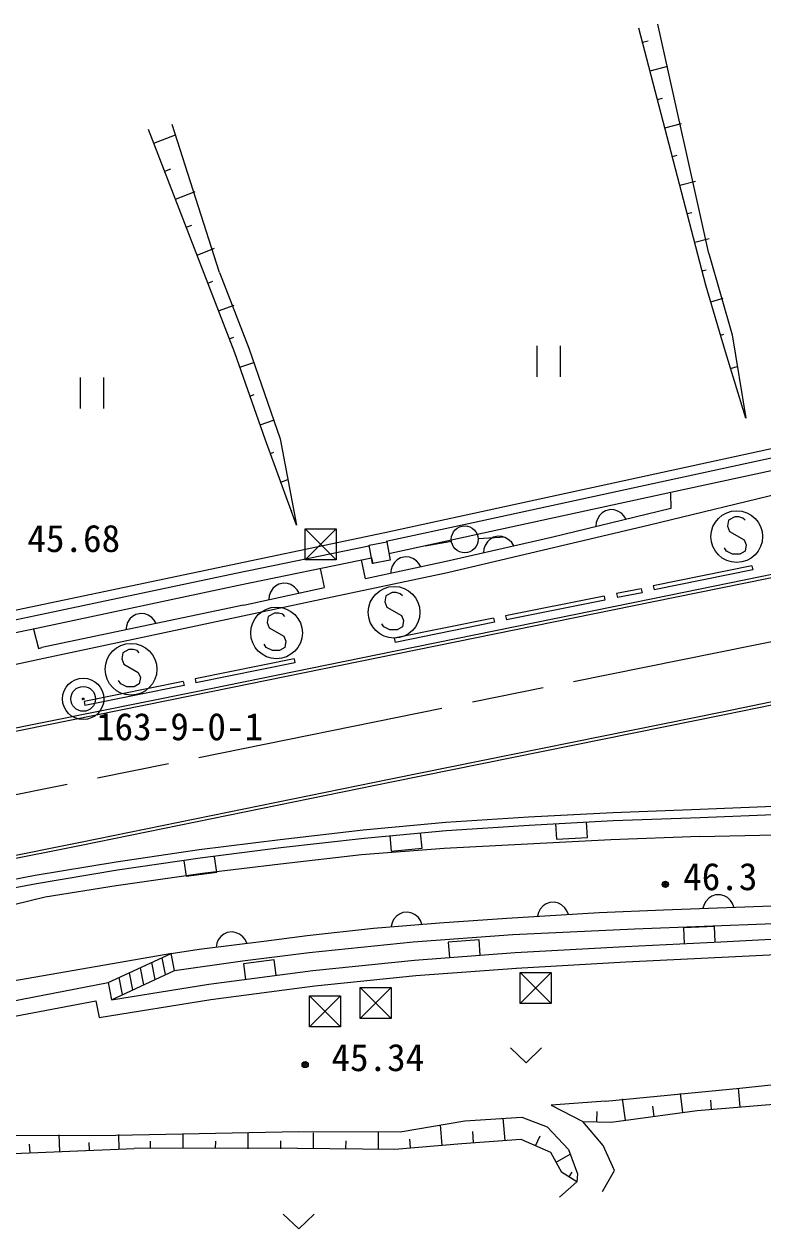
# Model space of a CAD drawing. Units: millimetres, scale not verified. Extents: x 40000 to 680000, y 20000 to 380000.
# Drawn here: x 185093 to 220828, y 270322 to 328610 of the extents above; entities that cross this region are included whole.
import ezdxf
from ezdxf.enums import TextEntityAlignment as Align

# ---------------------------------------------------------------- set-up
doc = ezdxf.new("R2010")
doc.units = ezdxf.units.MM
doc.header["$LTSCALE"] = 1000
doc.linetypes.add('CHAIN', pattern=[18.5, 12, -1.5, 3.5, -1.5])
for name, color, linetype, lineweight in [('M-BGD', 7, 'Continuous', 13), ('M-BGD-EXST', 7, 'Continuous', 13), ('M-BMK', 2, 'CHAIN', 13), ('M-BMK-SRVR', 3, 'Continuous', 13), ('M-STR-STRC', 7, 'Continuous', 13)]:
    doc.layers.add(name, color=color, linetype=linetype, lineweight=lineweight)
doc.styles.add('ＭＳ ゴシック', font='')
doc.styles.get('ＭＳ ゴシック').set_extended_font_data('MS Gothic')

msp = doc.modelspace()

# ---------------------------------------------------------------- linework, layer by layer
at = {"layer": 'M-BGD'}
for p, q in [((218068, 315986), (214828, 328420)), ((218213, 317515), (215749, 328610)), ((215008, 327729), (215277, 327799)), ((215368, 326347), (216235, 326573)), ((215728, 324966), (215979, 325031)), ((195281, 312702), (191113, 323518)), ((194541, 316597), (192248, 323753)), ((216088, 323584), (216897, 323795)), ((191373, 322842), (192422, 323246)), ((216448, 322203), (216682, 322264)), ((191894, 321490), (192194, 321606)), ((216808, 320821), (217560, 321017)), ((192415, 320138), (193365, 320504)), ((217168, 319440), (217385, 319496)), ((192936, 318786), (193206, 318890)), ((193457, 317434), (194308, 317762)), ((217528, 318058), (218222, 318239)), ((218213, 317515), (219337, 313569)), ((194541, 316597), (195962, 312924)), ((217888, 316677), (218087, 316729)), ((193978, 316082), (194218, 316175)), ((219020, 312752), (218068, 315986)), ((218306, 315178), (218910, 315356)), ((194499, 314730), (195250, 315020)), ((218782, 313561), (218938, 313607)), ((195020, 313378), (195231, 313459)), ((209897, 313040), (209897, 311540)), ((211037, 311540), (211037, 313040)), ((219337, 313569), (219996, 309540)), ((196749, 308528), (195281, 312702)), ((195962, 312924), (197475, 308548)), ((219996, 309540), (219020, 312752)), ((195525, 312006), (196204, 312245)), ((219264, 311949), (219585, 312047)), ((187804, 311509), (187804, 310009)), ((188944, 310009), (188944, 311509)), ((236064, 311272), (202549, 304003)), ((196015, 310615), (196216, 310686)), ((219752, 310343), (219784, 310353)), ((196504, 309224), (197163, 309456)), ((198276, 304365), (196749, 308528)), ((197475, 308548), (198276, 304365)), ((197004, 307834), (197174, 307897)), ((223411, 308080), (216249, 306529)), ((223538, 307494), (216377, 305943)), ((215345, 304385), (224994, 306730)), ((197513, 306447), (197854, 306572)), ((216249, 306529), (206818, 304483)), ((216377, 305943), (206945, 303897)), ((216353, 305918), (216368, 305182)), ((198022, 305059), (198056, 305072)), ((216368, 305182), (210595, 303778)), ((213055, 304963), (212931, 304840)), ((213216, 305064), (213055, 304963)), ((213449, 305121), (213216, 305064)), ((213638, 305105), (213449, 305121)), ((213805, 305053), (213638, 305105)), ((213986, 304942), (213805, 305053)), ((214109, 304818), (213986, 304942)), ((206818, 304483), (202602, 303572)), ((205572, 302080), (215345, 304385)), ((212768, 304492), (212753, 304303)), ((212820, 304659), (212768, 304492)), ((212931, 304840), (212820, 304659)), ((214210, 304657), (214109, 304818)), ((202549, 304003), (177316, 298691)), ((198688, 302699), (198688, 304199)), ((198688, 304199), (200188, 304199)), ((198688, 302699), (200188, 304199)), ((198688, 304199), (200188, 302699)), ((200188, 304199), (200188, 302699)), ((206945, 303897), (202729, 302985)), ((210595, 303778), (205502, 302611)), ((207056, 303725), (208354, 303806)), ((207628, 303683), (207502, 303562)), ((207791, 303782), (207628, 303683)), ((208024, 303836), (207791, 303782)), ((208213, 303817), (208024, 303836)), ((208380, 303763), (208213, 303817)), ((208559, 303650), (208380, 303763)), ((201769, 303354), (195341, 302029)), ((201778, 303398), (202633, 303561)), ((201947, 302513), (201778, 303398)), ((202633, 303561), (202802, 302677)), ((205767, 303575), (204485, 303355)), ((207335, 303216), (207317, 303027)), ((207390, 303382), (207335, 303216)), ((207502, 303562), (207390, 303382)), ((208681, 303524), (208559, 303650)), ((208779, 303362), (208681, 303524)), ((201890, 302767), (195464, 301442)), ((200188, 302699), (198688, 302699)), ((201607, 301771), (201420, 302691)), ((205502, 302611), (201608, 301774)), ((201892, 302785), (201966, 302504)), ((202802, 302677), (201947, 302513)), ((203014, 302567), (202899, 302389)), ((203142, 302687), (203014, 302567)), ((203305, 302783), (203142, 302687)), ((203540, 302834), (203305, 302783)), ((203728, 302813), (203540, 302834)), ((203894, 302757), (203728, 302813)), ((204072, 302641), (203894, 302757)), ((204192, 302514), (204072, 302641)), ((215506, 300821), (225002, 302761)), ((215536, 300674), (225032, 302614)), ((195341, 302029), (185647, 299978)), ((199419, 302278), (199615, 301366)), ((199461, 300783), (205572, 302080)), ((202842, 302223), (202822, 302035)), ((202899, 302389), (202842, 302223)), ((204288, 302350), (204192, 302514)), ((195464, 301442), (185770, 299391)), ((197249, 301420), (197121, 301301)), ((197412, 301517), (197249, 301420)), ((197647, 301567), (197412, 301517)), ((197836, 301546), (197647, 301567)), ((198001, 301490), (197836, 301546)), ((198179, 301375), (198001, 301490)), ((198299, 301247), (198179, 301375)), ((186040, 297930), (199461, 300783)), ((195705, 300505), (199619, 301346)), ((196950, 300957), (196929, 300768)), ((197006, 301122), (196950, 300957)), ((197121, 301301), (197006, 301122)), ((198395, 301083), (198299, 301247)), ((203053, 298283), (215506, 300821)), ((195705, 300505), (185951, 298457)), ((203083, 298136), (215536, 300674)), ((185647, 299978), (181960, 299221)), ((190096, 299655), (190039, 299490)), ((190211, 299833), (190096, 299655)), ((190339, 299952), (190211, 299833)), ((190503, 300048), (190339, 299952)), ((190738, 300098), (190503, 300048)), ((190926, 300076), (190738, 300098)), ((191092, 300019), (190926, 300076)), ((191270, 299904), (191092, 300019)), ((191389, 299775), (191270, 299904)), ((191485, 299612), (191389, 299775)), ((185770, 299391), (182084, 298634)), ((185545, 299341), (185797, 298408)), ((190039, 299490), (190017, 299301)), ((185797, 298408), (185951, 298457)), ((218935, 295358), (236872, 299017)), ((218965, 295211), (236902, 298870)), ((176324, 295847), (186040, 297930)), ((193248, 296293), (203053, 298283)), ((193277, 296146), (203083, 298136)), ((178023, 293209), (193248, 296293)), ((178053, 293062), (193277, 296146)), ((202828, 292099), (218935, 295358)), ((202858, 291952), (218965, 295211)), ((187817, 289036), (202828, 292099)), ((187847, 288889), (202858, 291952)), ((217786, 290627), (224816, 290906)), ((209491, 290253), (213565, 290475)), ((213565, 290475), (217786, 290627)), ((217801, 290227), (225381, 290528)), ((201496, 289631), (205485, 290000)), ((205485, 290000), (209491, 290253)), ((205516, 289601), (209515, 289853)), ((209515, 289853), (213583, 290076)), ((210800, 289924), (210841, 289175)), ((212339, 289257), (212298, 290005)), ((213583, 290076), (217801, 290227)), ((193562, 288677), (197472, 289166)), ((197472, 289166), (201496, 289631)), ((197519, 288769), (201537, 289233)), ((201537, 289233), (205516, 289601)), ((202780, 289348), (202849, 288601)), ((204342, 288739), (204273, 289486)), ((213473, 289146), (205407, 288726)), ((210841, 289175), (212339, 289257)), ((217777, 289299), (213473, 289146)), ((217777, 289299), (224901, 289469)), ((168772, 285197), (187817, 289036)), ((168801, 285050), (187847, 288889)), ((189551, 288083), (193562, 288677)), ((193616, 288281), (197519, 288769)), ((205407, 288726), (201420, 288414)), ((202849, 288601), (204342, 288739)), ((185624, 287431), (189551, 288083)), ((189613, 287688), (193616, 288281)), ((192823, 288127), (192925, 287384)), ((197494, 287964), (193729, 287523)), ((194411, 287587), (194309, 288330)), ((201420, 288414), (197494, 287964)), ((182492, 286826), (185624, 287431)), ((185695, 287037), (189613, 287688)), ((193729, 287523), (189545, 286921)), ((192925, 287384), (194411, 287587)), ((182573, 286434), (185695, 287037)), ((189545, 286921), (186113, 286373)), ((186113, 286373), (167900, 281909)), ((218212, 286322), (218068, 286167)), ((218359, 286417), (218212, 286322)), ((218537, 286484), (218359, 286417)), ((218777, 286492), (218537, 286484)), ((218959, 286439), (218777, 286492)), ((219112, 286354), (218959, 286439)), ((219267, 286210), (219112, 286354)), ((219362, 286063), (219267, 286210)), ((203420, 285625), (203246, 285551)), ((203660, 285645), (203420, 285625)), ((203844, 285600), (203660, 285645)), ((208435, 285358), (212913, 285630)), ((209974, 285632), (209925, 285449)), ((210055, 285787), (209974, 285632)), ((210196, 285946), (210055, 285787)), ((210340, 286045), (210196, 285946)), ((210516, 286116), (210340, 286045)), ((210755, 286131), (210516, 286116)), ((210939, 286082), (210755, 286131)), ((211094, 286001), (210939, 286082)), ((211253, 285860), (211094, 286001)), ((211352, 285716), (211253, 285860)), ((211422, 285540), (211352, 285716)), ((212913, 285630), (216026, 285764)), ((216026, 285764), (225033, 286085)), ((217983, 286014), (217930, 285832)), ((218068, 286167), (217983, 286014)), ((219429, 285885), (219362, 286063)), ((201991, 284877), (205191, 285137)), ((202889, 285131), (202843, 284946)), ((202966, 285287), (202889, 285131)), ((203104, 285449), (202966, 285287)), ((203246, 285551), (203104, 285449)), ((204001, 285522), (203844, 285600)), ((204162, 285385), (204001, 285522)), ((204264, 285243), (204162, 285385)), ((204339, 285068), (204264, 285243)), ((205191, 285137), (208435, 285358)), ((214613, 284845), (221364, 285102)), ((194613, 284469), (194483, 284302)), ((194751, 284578), (194613, 284469)), ((194922, 284660), (194751, 284578)), ((195160, 284690), (194922, 284660)), ((195346, 284653), (195160, 284690)), ((195506, 284583), (195346, 284653)), ((195674, 284453), (195506, 284583)), ((195782, 284316), (195674, 284453)), ((196686, 284249), (198788, 284512)), ((198788, 284512), (201991, 284877)), ((203904, 284211), (208735, 284561)), ((208735, 284561), (214613, 284845)), ((218488, 284955), (216990, 284881)), ((216990, 284881), (217027, 284132)), ((218525, 284206), (218488, 284955)), ((218800, 284215), (225659, 284565)), ((193555, 283851), (196686, 284249)), ((194413, 284141), (194376, 283955)), ((194483, 284302), (194413, 284141)), ((195864, 284145), (195782, 284316)), ((198879, 283702), (203904, 284211)), ((207104, 284312), (205608, 284201)), ((205608, 284201), (205664, 283453)), ((207160, 283564), (207104, 284312)), ((208846, 283690), (214160, 283991)), ((214160, 283991), (218800, 284215)), ((192242, 283642), (168369, 279496)), ((189159, 282239), (192205, 283638)), ((191939, 282627), (191772, 283439)), ((192205, 283638), (193555, 283851)), ((192371, 282828), (192205, 283638)), ((192371, 282828), (195653, 283299)), ((195653, 283299), (198879, 283702)), ((197190, 283334), (195703, 283140)), ((197288, 282591), (197190, 283334)), ((199064, 282823), (203977, 283327)), ((203977, 283327), (208846, 283690)), ((214200, 283242), (218838, 283466)), ((218838, 283466), (225108, 283786)), ((189320, 281409), (192371, 282828)), ((190357, 281891), (190189, 282712)), ((190886, 282137), (190719, 282955)), ((191431, 282390), (191264, 283205)), ((194024, 282164), (199064, 282823)), ((195703, 283140), (195800, 282396)), ((204044, 282580), (208902, 282942)), ((208888, 282941), (214200, 283242)), ((209082, 281224), (209082, 282724)), ((209082, 282724), (210582, 282724)), ((209082, 281224), (210582, 282724)), ((209082, 282724), (210582, 281224)), ((210582, 282724), (210582, 281224)), ((183904, 281231), (189159, 282239)), ((189159, 282239), (189320, 281409)), ((189320, 281409), (194024, 282164)), ((189857, 281659), (189689, 282482)), ((199150, 282078), (204044, 282580)), ((194132, 281422), (199150, 282078)), ((198893, 280105), (198893, 281605)), ((198893, 281605), (200393, 281605)), ((198893, 280105), (200393, 281605)), ((198893, 281605), (200393, 280105)), ((200393, 281605), (200393, 280105)), ((201350, 280506), (201350, 282006)), ((201350, 282006), (202850, 282006)), ((201350, 280506), (202850, 282006)), ((201350, 282006), (202850, 280506)), ((202850, 282006), (202850, 280506)), ((184054, 280496), (188565, 281361)), ((188565, 281361), (188722, 280553)), ((188722, 280553), (194132, 281422)), ((210582, 281224), (209082, 281224)), ((202850, 280506), (201350, 280506)), ((200393, 280105), (198893, 280105)), ((208625, 279081), (209375, 278361)), ((209375, 278361), (210125, 279081)), ((219720, 277132), (225394, 277756)), ((213220, 276502), (219720, 277132)), ((216961, 275953), (216837, 276872)), ((219722, 276223), (219645, 277125)), ((213220, 276502), (210582, 276308)), ((210582, 276308), (212114, 275525)), ((214179, 275577), (214038, 276619)), ((217656, 276046), (225918, 276752)), ((218345, 276105), (218307, 276553)), ((206406, 275554), (209171, 275735)), ((209171, 275735), (210386, 275253)), ((212799, 275504), (212814, 276007)), ((213483, 275483), (217656, 276046)), ((215570, 275765), (215504, 276255)), ((203279, 275014), (206406, 275554)), ((205311, 274363), (205233, 275352)), ((208356, 274603), (208271, 275676)), ((210386, 275253), (211431, 274156)), ((212114, 275525), (213483, 275483)), ((213109, 274352), (212114, 275525)), ((182731, 274830), (189533, 274853)), ((186819, 274062), (186785, 274867)), ((189533, 274853), (198376, 275027)), ((189699, 274186), (189669, 274892)), ((191207, 274215), (191208, 274561)), ((192783, 274211), (192785, 274920)), ((194359, 274207), (194360, 274570)), ((195935, 274203), (195937, 274948)), ((197511, 274198), (197512, 274580)), ((198376, 275027), (203279, 275014)), ((199087, 274194), (199089, 274976)), ((200663, 274190), (200664, 274590)), ((202239, 274186), (202241, 275005)), ((203788, 274243), (203755, 274667)), ((206262, 274458), (209117, 274663)), ((206833, 274483), (206790, 275030)), ((209117, 274663), (210554, 274027)), ((209835, 274345), (210047, 274824)), ((180339, 273784), (190419, 274217)), ((185379, 274000), (185361, 274427)), ((188259, 274124), (188243, 274502)), ((198312, 274228), (190419, 274217)), ((198312, 274228), (203027, 274183)), ((203027, 274183), (206262, 274458)), ((210554, 274027), (211093, 273071)), ((211431, 274156), (211864, 272985)), ((213647, 273145), (213109, 274352)), ((210823, 273549), (211512, 273937)), ((211832, 272602), (211093, 273071)), ((211462, 272836), (211607, 273064)), ((211864, 272985), (211832, 272602)), ((213064, 272138), (213647, 273145)), ((211832, 272602), (210985, 271860)), ((197624, 271042), (198374, 270322)), ((198374, 270322), (199124, 271042))]:
    msp.add_line(p, q, dxfattribs=at)
for centre, radius in [((206407, 303685), 650), ((216112, 286990), 150), ((216112, 286990), 90), ((216112, 286990), 30), ((198689, 278274), 150), ((198689, 278274), 90), ((198689, 278274), 30)]:
    msp.add_circle(centre, radius, dxfattribs=at)
at = {"layer": 'M-BGD-EXST'}
for p, q in [((219164, 304615), (219114, 304315)), ((219114, 304315), (219214, 304065)), ((219464, 304765), (219164, 304615)), ((219664, 304765), (219464, 304765)), ((219864, 304715), (219664, 304765)), ((219964, 304615), (219864, 304715)), ((219214, 304065), (219914, 303665)), ((219064, 303115), (218964, 303265)), ((219364, 302965), (219064, 303115)), ((219964, 303115), (219714, 302965)), ((219914, 303665), (220014, 303415)), ((220014, 303415), (219964, 303115)), ((219714, 302965), (219364, 302965)), ((202591, 300953), (202541, 300653)), ((202891, 301103), (202591, 300953)), ((203091, 301103), (202891, 301103)), ((203291, 301053), (203091, 301103)), ((203391, 300953), (203291, 301053)), ((202541, 300653), (202641, 300403)), ((202641, 300403), (203341, 300003)), ((196903, 299956), (196853, 299656)), ((196853, 299656), (196953, 299406)), ((197203, 300106), (196903, 299956)), ((197403, 300106), (197203, 300106)), ((197603, 300056), (197403, 300106)), ((197703, 299956), (197603, 300056)), ((202491, 299453), (202391, 299603)), ((203341, 300003), (203441, 299753)), ((203441, 299753), (203391, 299453)), ((196953, 299406), (197653, 299006)), ((202791, 299303), (202491, 299453)), ((203141, 299303), (202791, 299303)), ((203391, 299453), (203141, 299303)), ((196803, 298456), (196703, 298606)), ((197103, 298306), (196803, 298456)), ((197703, 298456), (197453, 298306)), ((197653, 299006), (197753, 298756)), ((197753, 298756), (197703, 298456)), ((189866, 298197), (189816, 297897)), ((189816, 297897), (189916, 297647)), ((190166, 298347), (189866, 298197)), ((190366, 298347), (190166, 298347)), ((190566, 298297), (190366, 298347)), ((190666, 298197), (190566, 298297)), ((197453, 298306), (197103, 298306)), ((189916, 297647), (190616, 297247)), ((189766, 296697), (189666, 296847)), ((190066, 296547), (189766, 296697)), ((190666, 296697), (190416, 296547)), ((190616, 297247), (190716, 296997)), ((190716, 296997), (190666, 296697)), ((190416, 296547), (190066, 296547))]:
    msp.add_line(p, q, dxfattribs=at)
for centre in [(219564, 303815), (202991, 300153), (197303, 299156), (190266, 297397)]:
    msp.add_circle(centre, 1250, dxfattribs=at)
at = {"layer": 'M-BMK'}
msp.add_line((139146, 282123), (263163, 307230), dxfattribs=at)
at = {"layer": 'M-BMK-SRVR'}
for radius in [1000, 600, 40]:
    msp.add_circle((187951, 295965), radius, dxfattribs=at)
at = {"layer": 'M-STR-STRC'}
for p, q in [((220300, 302405), (215526, 301430)), ((220340, 302209), (215566, 301234)), ((220300, 302405), (220340, 302209)), ((215526, 301430), (215566, 301234)), ((213144, 300933), (208383, 299985)), ((213144, 300933), (213184, 300737)), ((214943, 301289), (213751, 301059)), ((213751, 301059), (213789, 300862)), ((214981, 301093), (213789, 300862)), ((214943, 301289), (214981, 301093)), ((213184, 300737), (208422, 299788)), ((207800, 299876), (202994, 298895)), ((207840, 299680), (203034, 298699)), ((207800, 299876), (207840, 299680)), ((208383, 299985), (208422, 299788)), ((202994, 298895), (203034, 298699)), ((198157, 297903), (193366, 296934)), ((198157, 297903), (198196, 297707)), ((198196, 297707), (193406, 296738)), ((192795, 296812), (187998, 295837)), ((192795, 296812), (192834, 296616)), ((193366, 296934), (193406, 296738)), ((192834, 296616), (188037, 295641)), ((187998, 295837), (188037, 295641))]:
    msp.add_line(p, q, dxfattribs=at)

# ---------------------------------------------------------------- texts
at = {"layer": 'M-BGD', "style": 'ＭＳ ゴシック'}
for s, p in [('45.68', (185251, 302673)), ('46.3', (216972, 286313)), ('45.34', (199958, 277560))]:
    msp.add_text(s, height=1320, dxfattribs=at).set_placement(p, align=Align.BOTTOM_LEFT)
at = {"layer": 'M-BMK-SRVR', "style": 'ＭＳ ゴシック'}
msp.add_text('163-9-0-1', height=1320, dxfattribs=at).set_placement((188571, 293567), align=Align.BOTTOM_LEFT)

doc.saveas('drawing.dxf')
